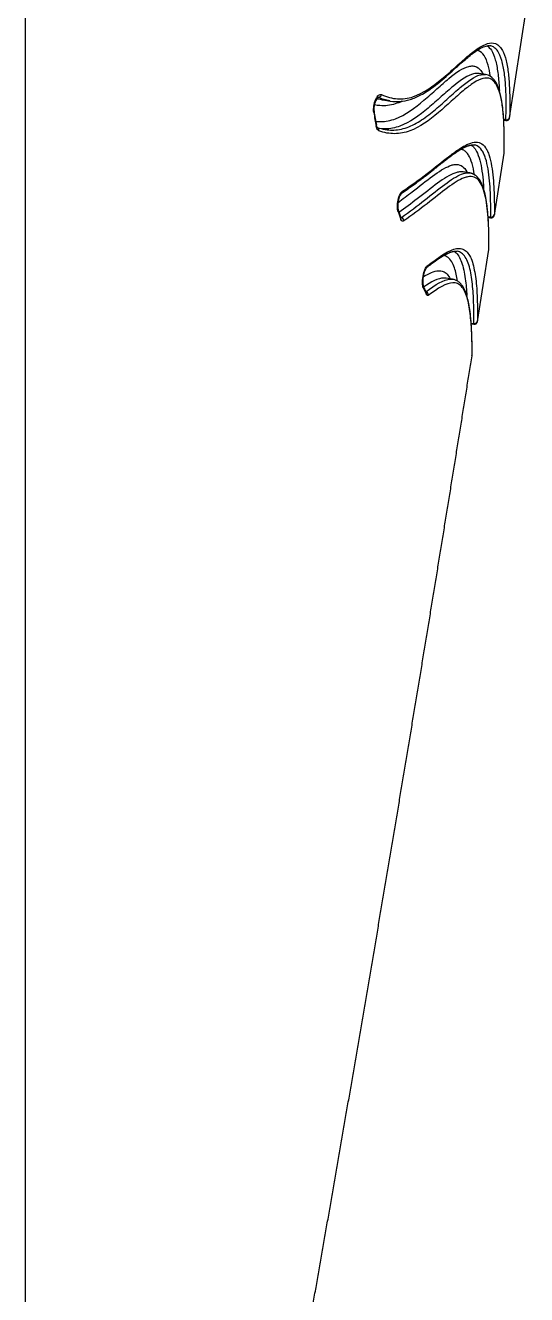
# Model space of a CAD drawing. Header units: millimetres. Extents: x 976 to 9349, y -1578 to 2211.
# Drawn here: x 6020.445 to 6020.914, y 640.484 to 641.673 of the extents above; entities that cross this region are included whole.
import ezdxf

# ---------------------------------------------------------------- set-up
doc = ezdxf.new("R2010")
doc.units = ezdxf.units.MM
doc.layers.add('Wbudowane', color=175, linetype='Continuous')

# ---------------------------------------------------------------- blocks, each defined once
blk = doc.blocks.new('Z$W@#14502')
for p, q in [((7.65, 121.9236), (7.65, 158.9517)), ((8.1032, 123.9477), (8.1192, 124.0508)), ((8.0807, 123.9883), (8.0747, 123.9893)), ((8.0747, 123.9893), (8.0747, 123.9893)), ((7.9802, 123.967), (7.9799, 123.9671)), ((7.985, 123.9646), (7.9914, 123.9635)), ((8.0998, 123.9458), (8.0978, 123.9461)), ((8.0978, 123.9455), (8.0998, 123.9452)), ((8.089, 123.8566), (8.0981, 123.9148)), ((8.0981, 123.9151), (8.0982, 123.9157)), ((8.066, 123.8961), (8.0599, 123.8971)), ((8.0599, 123.8971), (8.0599, 123.8971)), ((8.0013, 123.8546), (8.002, 123.8545)), ((8.0831, 123.8552), (8.0855, 123.8548)), ((8.0832, 123.8544), (8.0855, 123.8541)), ((8.0732, 123.757), (8.0839, 123.8244)), ((8.0839, 123.8247), (8.084, 123.8256)), ((8.0499, 123.7965), (8.0439, 123.7975)), ((8.0673, 123.7555), (8.0698, 123.7552)), ((8.0674, 123.7549), (8.0698, 123.7545)), ((8.0681, 123.7251), (8.0682, 123.7261))]:
    blk.add_line(p, q)
for centre, radius, start, end in [((7.9931, 123.9564), 0.0169, 140.6348, 189.0566), ((8.2931, 124.0011), 0.3206, 188.6597, 191.0428), ((8.2876, 124.0009), 0.3148, 188.6096, 191.0139), ((8.1003, 123.9488), 0.003, 260.6383, 350.9501), ((8.1003, 123.9481), 0.003, 260.5909, 347.4746), ((8.1003, 123.9481), 0.003, 260.6096, 347.5912), ((8.0861, 123.9463), 0.0137, 355.3133, 357.9094), ((8.0916, 123.9486), 0.0116, 355.2983, 358.3188), ((8.1003, 123.9481), 0.003, 347.4746, 351.136), ((7.9943, 123.9806), 0.0444, 250.287, 260.1265), ((8.088, 123.9156), 0.0101, 355.3869, 358.4613), ((8.0199, 123.8654), 0.0214, 147.2648, 191.0359), ((8.12, 123.9002), 0.1277, 198.3808, 201.8725), ((8.1156, 123.9), 0.123, 198.3042, 201.843), ((8.086, 123.8578), 0.00299, 260.4911, 351.0024), ((8.086, 123.857), 0.003, 260.6582, 345.1808), ((8.086, 123.857), 0.003, 260.6783, 345.2212), ((8.065, 123.8553), 0.0206, 356.4731, 358.6035), ((8.086, 123.857), 0.003, 345.1808, 351.0575), ((8.0755, 123.8575), 0.0135, 355.8378, 359.0482), ((8.0692, 123.8254), 0.0148, 356.0792, 359.3442), ((8.0492, 123.7945), 0.0272, 152.2962, 188.7943), ((8.144, 123.8447), 0.1333, 204.0923, 207.1598), ((8.1469, 123.8444), 0.1364, 204.152, 207.2191), ((8.0703, 123.7581), 0.00299, 260.5421, 350.9494), ((8.0703, 123.7574), 0.003, 260.7514, 345.0682), ((8.0703, 123.7574), 0.003, 260.746, 345.1177), ((8.0555, 123.7555), 0.0143, 356.0364, 358.865), ((8.061, 123.7579), 0.0123, 355.6297, 358.8946), ((8.0703, 123.7574), 0.003, 345.0682, 350.9682), ((8.0512, 123.7259), 0.0169, 356.266, 359.3313), ((8.0651, 123.7252), 0.003, 355.294, 358.4199)]:
    blk.add_arc(centre, radius, start, end)
for centre, major_axis, ratio, start_param, end_param in [((7.9807, 123.97), (0.00122, 0.00274), 0.915056, 3.421434, 4.942918), ((7.9734, 123.9533), (-0.00297, -0.00045), 0.584909, 2.625308, 3.14199), ((7.9757, 123.9402), (-0.00294, -0.00057), 0.637243, 2.605652, 3.142122), ((7.9782, 123.936), (-0.00101, -0.00283), 0.919342, 1.730908, 3.067651), ((8.0002, 123.8795), (-0.00167, 0.00249), 0.898978, 3.141487, 4.009348), ((7.996, 123.8604), (-0.00285, -0.00095), 0.795205, 2.55297, 3.141717), ((7.9987, 123.8531), (-0.00278, -0.00112), 0.831192, 2.507532, 3.142246), ((8.0016, 123.8517), (-0.00172, 0.00246), 0.902087, 3.988268, 5.460122), ((8.0233, 123.8095), (-0.00183, 0.00237), 0.928978, 3.141912, 3.928094), ((8.0196, 123.7891), (-0.00274, -0.00123), 0.89663, 2.504598, 3.141086), ((8.0244, 123.782), (0.00179, -0.00241), 0.938014, 0.800864, 2.270663), ((8.0227, 123.7825), (-0.00267, -0.00137), 0.915733, 2.460052, 3.141653)]:
    blk.add_ellipse(centre, major_axis=major_axis, ratio=ratio, start_param=start_param, end_param=end_param)
for points, knots in [([(7.9834, 123.9695), (7.9883, 123.9673), (7.9933, 123.9659), (8.0007, 123.9654), (8.0031, 123.9655), (8.008, 123.9662), (8.0104, 123.9667), (8.0223, 123.9707), (8.0314, 123.9772), (8.0442, 123.9878), (8.0484, 123.9915), (8.0563, 123.9986), (8.0601, 124.0021), (8.0673, 124.0082), (8.0707, 124.0108), (8.077, 124.015), (8.08, 124.0165), (8.0853, 124.0181), (8.0878, 124.0181), (8.091, 124.017), (8.092, 124.0164), (8.0939, 124.0149), (8.0947, 124.0139), (8.0971, 124.0105), (8.0984, 124.0075), (8.1004, 124.0005), (8.1012, 123.9964), (8.1023, 123.9878), (8.1027, 123.9832), (8.1033, 123.974), (8.1034, 123.9695), (8.1035, 123.9612), (8.1035, 123.9574), (8.1034, 123.9515), (8.1033, 123.9493), (8.1033, 123.9483)], [0, 0, 0, 0, 0.0625, 0.0625, 0.09375, 0.09375, 0.125, 0.125, 0.25, 0.25, 0.3125, 0.3125, 0.375, 0.375, 0.4375, 0.4375, 0.5, 0.5, 0.5625, 0.5625, 0.59375, 0.59375, 0.625, 0.625, 0.6875, 0.6875, 0.75, 0.75, 0.8125, 0.8125, 0.875, 0.875, 0.9375, 0.9375, 1, 1, 1, 1]), ([(7.9917, 123.9635), (7.995, 123.9629), (8.0007, 123.9627), (8.0107, 123.9646), (8.021, 123.9693), (8.0339, 123.9778), (8.0475, 123.9897), (8.0599, 124.001), (8.0693, 124.0087), (8.0761, 124.0132), (8.0815, 124.0153), (8.0838, 124.0155), (8.085, 124.0153)], [0, 0, 0, 0, 0.073451, 0.149976, 0.235698, 0.341054, 0.494709, 0.635335, 0.741117, 0.832197, 0.91597, 1, 1, 1, 1]), ([(8.082, 124.0152), (8.0836, 124.0143), (8.085, 124.0129), (8.0877, 124.0087), (8.0889, 124.0057), (8.0909, 123.9986), (8.0917, 123.9945), (8.0928, 123.9858), (8.0932, 123.9811), (8.0936, 123.9756), (8.0936, 123.9745), (8.0937, 123.9735)], [0, 0, 0, 0, 0.199088, 0.199088, 0.447824, 0.447824, 0.696561, 0.696561, 0.945298, 0.945298, 1, 1, 1, 1]), ([(8.0998, 123.9458), (8.0999, 123.9468), (8.0999, 123.949), (8.1, 123.9549), (8.1001, 123.9586), (8.1, 123.9669), (8.0999, 123.9714), (8.0994, 123.9806), (8.099, 123.9852), (8.0978, 123.9938), (8.097, 123.9979), (8.095, 124.005), (8.0937, 124.008), (8.0914, 124.0114), (8.0905, 124.0124), (8.0886, 124.0139), (8.0876, 124.0145), (8.086, 124.0151), (8.0855, 124.0152), (8.085, 124.0153)], [0, 0, 0, 0, 0.1383492, 0.1383492, 0.2766985, 0.2766985, 0.4150477, 0.4150477, 0.5533969, 0.5533969, 0.6917462, 0.6917462, 0.8300954, 0.8300954, 0.89927, 0.89927, 0.9684446, 0.9684446, 1, 1, 1, 1]), ([(8.0853, 123.9866), (8.0847, 123.9903), (8.0841, 123.9939), (8.0822, 124.0006), (8.081, 124.0037), (8.0779, 124.0084), (8.0761, 124.01), (8.0736, 124.0109), (8.0733, 124.011), (8.073, 124.0111)], [0, 0, 0, 0, 0.289134, 0.289134, 0.621286, 0.621286, 0.953438, 0.953438, 1, 1, 1, 1]), ([(7.978, 123.9445), (7.9795, 123.9443), (7.981, 123.9442), (7.9872, 123.9442), (7.9919, 123.9452), (8.0057, 123.9504), (8.0147, 123.9571), (8.0273, 123.9677), (8.0314, 123.9714), (8.0392, 123.9784), (8.0429, 123.9817), (8.0534, 123.9904), (8.0597, 123.9947), (8.0663, 123.9962), (8.0676, 123.9964), (8.0694, 123.9963), (8.07, 123.9962), (8.0711, 123.9959), (8.0717, 123.9957), (8.0743, 123.9945), (8.076, 123.9928), (8.0778, 123.9898), (8.0781, 123.9893), (8.0784, 123.9887)], [0, 0, 0, 0, 0.033357, 0.033357, 0.13831, 0.13831, 0.348214, 0.348214, 0.453167, 0.453167, 0.558119, 0.558119, 0.768024, 0.768024, 0.8205, 0.8205, 0.846738, 0.846738, 0.872976, 0.872976, 0.977929, 0.977929, 1, 1, 1, 1]), ([(8.0981, 123.9153), (8.0982, 123.9163), (8.0982, 123.9183), (8.0983, 123.9239), (8.0983, 123.9275), (8.0982, 123.9356), (8.0981, 123.94), (8.0976, 123.949), (8.0972, 123.9536), (8.0961, 123.9623), (8.0954, 123.9664), (8.0934, 123.9736), (8.0922, 123.9767), (8.09, 123.9804), (8.0892, 123.9814), (8.0874, 123.9831), (8.0864, 123.9838), (8.0833, 123.9852), (8.0809, 123.9853), (8.0757, 123.984), (8.0729, 123.9826), (8.0667, 123.9787), (8.0634, 123.9761), (8.0563, 123.9702), (8.0526, 123.9668), (8.0448, 123.9598), (8.0408, 123.9562), (8.0282, 123.9456), (8.0193, 123.939), (8.0053, 123.9338), (8.0005, 123.9329), (7.9932, 123.9329), (7.9908, 123.9331), (7.9859, 123.934), (7.9834, 123.9347), (7.9809, 123.9356)], [0, 0, 0, 0, 0.0625, 0.0625, 0.125, 0.125, 0.1875, 0.1875, 0.25, 0.25, 0.3125, 0.3125, 0.375, 0.375, 0.40625, 0.40625, 0.4375, 0.4375, 0.5, 0.5, 0.5625, 0.5625, 0.625, 0.625, 0.6875, 0.6875, 0.75, 0.75, 0.875, 0.875, 0.9375, 0.9375, 0.96875, 0.96875, 1, 1, 1, 1]), ([(8.0747, 123.9893), (8.0743, 123.9894), (8.0739, 123.9894), (8.0723, 123.9895), (8.071, 123.9894), (8.0642, 123.9878), (8.0578, 123.9834), (8.0471, 123.9745), (8.0433, 123.9712), (8.0354, 123.9642), (8.0313, 123.9605), (8.0187, 123.9499), (8.0097, 123.9434), (7.996, 123.9383), (7.9914, 123.9374), (7.9857, 123.9374), (7.9848, 123.9374), (7.9838, 123.9375)], [0, 0, 0, 0, 0.019239, 0.019239, 0.082823, 0.082823, 0.337156, 0.337156, 0.464322, 0.464322, 0.591489, 0.591489, 0.845822, 0.845822, 0.972989, 0.972989, 1, 1, 1, 1]), ([(7.9872, 123.9368), (7.9892, 123.9365), (7.9912, 123.9363), (7.9979, 123.9363), (8.0026, 123.9371), (8.0119, 123.9404), (8.0165, 123.9429), (8.0254, 123.9487), (8.0297, 123.9521), (8.0381, 123.9592), (8.0422, 123.9628), (8.0499, 123.9699), (8.0536, 123.9732), (8.0642, 123.9822), (8.0704, 123.9866), (8.077, 123.9883), (8.0783, 123.9885), (8.0799, 123.9884), (8.0803, 123.9884), (8.0807, 123.9883)], [0, 0, 0, 0, 0.050906, 0.050906, 0.174507, 0.174507, 0.298108, 0.298108, 0.421709, 0.421709, 0.54531, 0.54531, 0.668911, 0.668911, 0.916113, 0.916113, 0.977914, 0.977914, 1, 1, 1, 1]), ([(8.0982, 123.9157), (8.0982, 123.9164), (8.0982, 123.9183), (8.0983, 123.9242), (8.0983, 123.9343), (8.0978, 123.949), (8.0962, 123.9641), (8.0934, 123.9752), (8.0901, 123.9823), (8.0858, 123.9867), (8.0826, 123.988), (8.0807, 123.9883)], [0, 0, 0, 0, 0.083416, 0.173918, 0.28242, 0.445455, 0.61007, 0.730171, 0.833025, 0.921721, 1, 1, 1, 1]), ([(7.9761, 123.9529), (7.9759, 123.9547), (7.9759, 123.9568), (7.9764, 123.9602), (7.9766, 123.9612), (7.9772, 123.9633), (7.9776, 123.9643), (7.9784, 123.966), (7.9788, 123.9668), (7.9797, 123.968), (7.9802, 123.9686), (7.9811, 123.9693), (7.9816, 123.9695), (7.9825, 123.9697), (7.983, 123.9697), (7.9834, 123.9695)], [0, 0, 0, 0, 0.25, 0.25, 0.375, 0.375, 0.5, 0.5, 0.625, 0.625, 0.75, 0.75, 0.875, 0.875, 1, 1, 1, 1]), ([(8.0027, 123.9633), (8.0006, 123.9623), (7.9984, 123.9615), (7.9915, 123.9594), (7.9867, 123.9588), (7.9801, 123.9593), (7.9784, 123.9596), (7.9766, 123.9599)], [0, 0, 0, 0, 0.251958, 0.251958, 0.80687, 0.80687, 1, 1, 1, 1]), ([(7.9789, 123.966), (7.9796, 123.9658), (7.9803, 123.9656), (7.9823, 123.9651), (7.9837, 123.9648), (7.985, 123.9646)], [0, 0, 0, 0, 0.328572, 0.328572, 1, 1, 1, 1]), ([(7.9794, 123.9388), (7.9794, 123.9388), (7.9794, 123.9388), (7.9794, 123.9388), (7.9794, 123.9388), (7.9794, 123.9388), (7.9793, 123.9389), (7.9793, 123.939), (7.9792, 123.939), (7.9792, 123.9391), (7.9791, 123.9393), (7.9791, 123.9394), (7.979, 123.9395), (7.9789, 123.9397), (7.9789, 123.9399), (7.9788, 123.9401), (7.9788, 123.9403), (7.9787, 123.9406), (7.9787, 123.9407), (7.9787, 123.9408)], [0, 0, 0, 0, 0.016062, 0.079391, 0.141319, 0.20244, 0.263184, 0.323725, 0.385621, 0.444716, 0.504735, 0.565643, 0.62741, 0.689976, 0.753263, 0.817178, 0.881619, 0.946481, 1, 1, 1, 1]), ([(8.0019, 123.8771), (8.0022, 123.8772), (8.003, 123.8778), (8.0046, 123.8789), (8.0065, 123.8801), (8.0083, 123.8814), (8.0102, 123.8827), (8.012, 123.884), (8.0139, 123.8854), (8.0157, 123.8867), (8.0174, 123.888), (8.0192, 123.8893), (8.0209, 123.8906), (8.0226, 123.8919), (8.0243, 123.8932), (8.026, 123.8944), (8.0276, 123.8957), (8.0292, 123.8969), (8.0307, 123.8981), (8.0322, 123.8993), (8.0337, 123.9005), (8.0351, 123.9016), (8.0364, 123.9027), (8.0377, 123.9037), (8.039, 123.9047), (8.0402, 123.9056), (8.0413, 123.9065), (8.0425, 123.9074), (8.0436, 123.9082), (8.0446, 123.9091), (8.0456, 123.9098), (8.0466, 123.9106), (8.0476, 123.9113), (8.0485, 123.912), (8.0494, 123.9127), (8.0503, 123.9133), (8.0511, 123.9139), (8.052, 123.9145), (8.0528, 123.9151), (8.0535, 123.9156), (8.0543, 123.9161), (8.055, 123.9166), (8.0557, 123.9171), (8.0564, 123.9175), (8.0571, 123.9179), (8.0577, 123.9183), (8.0584, 123.9187), (8.059, 123.919), (8.0596, 123.9194), (8.0602, 123.9197), (8.0608, 123.92), (8.0613, 123.9203), (8.0618, 123.9205), (8.0624, 123.9208), (8.0629, 123.921), (8.0634, 123.9212), (8.0639, 123.9214), (8.0643, 123.9215), (8.0648, 123.9217), (8.0652, 123.9218), (8.0657, 123.922), (8.0661, 123.9221), (8.0665, 123.9222), (8.0669, 123.9223), (8.0673, 123.9223), (8.0677, 123.9224), (8.068, 123.9224), (8.0684, 123.9224), (8.0688, 123.9225), (8.0691, 123.9225), (8.0694, 123.9224), (8.0698, 123.9224), (8.07, 123.9224), (8.0701, 123.9224), (8.0702, 123.9224)], [0, 0, 0, 0, 0.008235, 0.028989, 0.04981, 0.070691, 0.091626, 0.112609, 0.133773, 0.154584, 0.175421, 0.196223, 0.216947, 0.237552, 0.258001, 0.278261, 0.298306, 0.318114, 0.337671, 0.356964, 0.375989, 0.394498, 0.412332, 0.429655, 0.446496, 0.462886, 0.478856, 0.494434, 0.509648, 0.524522, 0.53908, 0.553341, 0.567327, 0.581052, 0.594534, 0.607787, 0.620824, 0.633656, 0.646295, 0.658391, 0.670415, 0.682246, 0.693894, 0.705369, 0.716682, 0.727841, 0.738855, 0.749731, 0.760479, 0.771103, 0.781327, 0.79168, 0.801934, 0.81209, 0.822152, 0.832126, 0.842016, 0.851827, 0.861564, 0.871235, 0.880847, 0.890408, 0.899927, 0.909416, 0.918902, 0.928508, 0.938152, 0.947849, 0.957618, 0.967482, 0.977464, 0.987588, 0.99788, 1, 1, 1, 1]), ([(8.003, 123.879), (8.0111, 123.8845), (8.0188, 123.89), (8.0332, 123.9011), (8.0399, 123.9066), (8.0493, 123.9137), (8.0523, 123.916), (8.0565, 123.9188), (8.0579, 123.9197), (8.0606, 123.9213), (8.062, 123.922), (8.0658, 123.9239), (8.0681, 123.9246), (8.0724, 123.9251), (8.0744, 123.9249), (8.0779, 123.9232), (8.0794, 123.9218), (8.0814, 123.9188), (8.0821, 123.9177), (8.0832, 123.9152), (8.0837, 123.9139), (8.0861, 123.9066), (8.0872, 123.8991), (8.0886, 123.8839), (8.0889, 123.8762), (8.089, 123.8681), (8.089, 123.8663), (8.089, 123.8648)], [0, 0, 0, 0, 0.1369015, 0.1369015, 0.273803, 0.273803, 0.3422538, 0.3422538, 0.3764791, 0.3764791, 0.4107045, 0.4107045, 0.4791553, 0.4791553, 0.547606, 0.547606, 0.6160568, 0.6160568, 0.6502821, 0.6502821, 0.6845075, 0.6845075, 0.821409, 0.821409, 0.9583105, 0.9583105, 1, 1, 1, 1]), ([(8.0671, 123.9223), (8.0679, 123.9219), (8.0687, 123.9213), (8.0701, 123.9199), (8.0708, 123.919), (8.0728, 123.9159), (8.0738, 123.9134), (8.0766, 123.9045), (8.0777, 123.897), (8.0787, 123.8866), (8.0789, 123.8839), (8.079, 123.8812)], [0, 0, 0, 0, 0.09822, 0.09822, 0.205008, 0.205008, 0.418582, 0.418582, 0.845731, 0.845731, 1, 1, 1, 1]), ([(8.0855, 123.8548), (8.0856, 123.8566), (8.0857, 123.8612), (8.0855, 123.8735), (8.0852, 123.8812), (8.0838, 123.8964), (8.0827, 123.9039), (8.0804, 123.9112), (8.0799, 123.9126), (8.0787, 123.9151), (8.0781, 123.9162), (8.0761, 123.9192), (8.0746, 123.9206), (8.072, 123.9219), (8.0711, 123.9222), (8.0702, 123.9224)], [0, 0, 0, 0, 0.235888, 0.235888, 0.471775, 0.471775, 0.707663, 0.707663, 0.766635, 0.766635, 0.825607, 0.825607, 0.94355, 0.94355, 1, 1, 1, 1]), ([(8.0704, 123.8944), (8.0698, 123.8983), (8.0691, 123.9019), (8.0672, 123.9081), (8.0661, 123.9107), (8.0642, 123.9138), (8.0635, 123.9147), (8.062, 123.9162), (8.0612, 123.9169), (8.0595, 123.9178), (8.0586, 123.9181), (8.0577, 123.9183)], [0, 0, 0, 0, 0.3005998, 0.3005998, 0.5834797, 0.5834797, 0.7249197, 0.7249197, 0.8663596, 0.8663596, 1, 1, 1, 1]), ([(7.9987, 123.8683), (8.0033, 123.8717), (8.0077, 123.8751), (8.0189, 123.8837), (8.0253, 123.8889), (8.037, 123.8975), (8.0424, 123.901), (8.0483, 123.9032), (8.0494, 123.9036), (8.0516, 123.904), (8.0527, 123.9041), (8.0557, 123.904), (8.0575, 123.9034), (8.0607, 123.9011), (8.0621, 123.8995), (8.0634, 123.8971), (8.0636, 123.8968), (8.0637, 123.8965)], [0, 0, 0, 0, 0.149308, 0.149308, 0.387688, 0.387688, 0.626067, 0.626067, 0.685662, 0.685662, 0.745257, 0.745257, 0.864447, 0.864447, 0.983637, 0.983637, 1, 1, 1, 1]), ([(8.0599, 123.8971), (8.0595, 123.8971), (8.0591, 123.8972), (8.0577, 123.8973), (8.0566, 123.8972), (8.0544, 123.8968), (8.0532, 123.8964), (8.0472, 123.8942), (8.0418, 123.8908), (8.03, 123.8822), (8.0236, 123.8771), (8.0113, 123.8676), (8.0056, 123.8633), (7.9997, 123.8591)], [0, 0, 0, 0, 0.0301393, 0.0301393, 0.1038347, 0.1038347, 0.1775302, 0.1775302, 0.472312, 0.472312, 0.7670938, 0.7670938, 1, 1, 1, 1]), ([(8.002, 123.8545), (8.0097, 123.8598), (8.0169, 123.8653), (8.0305, 123.876), (8.0368, 123.8811), (8.0484, 123.8898), (8.0537, 123.8932), (8.0595, 123.8954), (8.0606, 123.8958), (8.0628, 123.8962), (8.0638, 123.8962), (8.0652, 123.8962), (8.0656, 123.8961), (8.066, 123.8961)], [0, 0, 0, 0, 0.27784, 0.27784, 0.555681, 0.555681, 0.833521, 0.833521, 0.902981, 0.902981, 0.972441, 0.972441, 1, 1, 1, 1]), ([(8.084, 123.8256), (8.084, 123.8257), (8.084, 123.8258), (8.084, 123.826), (8.084, 123.8262), (8.084, 123.8265), (8.084, 123.8268), (8.084, 123.8271), (8.084, 123.8274), (8.084, 123.8277), (8.084, 123.8281), (8.084, 123.8285), (8.084, 123.8289), (8.084, 123.8293), (8.084, 123.8297), (8.084, 123.8302), (8.084, 123.8306), (8.084, 123.8311), (8.084, 123.8317), (8.084, 123.8322), (8.084, 123.8328), (8.084, 123.8334), (8.084, 123.834), (8.084, 123.8346), (8.084, 123.8353), (8.0839, 123.836), (8.0839, 123.8367), (8.0839, 123.8374), (8.0839, 123.8382), (8.0839, 123.839), (8.0839, 123.8398), (8.0838, 123.8407), (8.0838, 123.8416), (8.0838, 123.8426), (8.0838, 123.8436), (8.0837, 123.8446), (8.0837, 123.8457), (8.0836, 123.8469), (8.0836, 123.8481), (8.0835, 123.8493), (8.0834, 123.8507), (8.0834, 123.8521), (8.0833, 123.8536), (8.0831, 123.8553), (8.083, 123.857), (8.0829, 123.8589), (8.0827, 123.8607), (8.0825, 123.8624), (8.0823, 123.864), (8.0822, 123.8655), (8.082, 123.8669), (8.0818, 123.8683), (8.0816, 123.8696), (8.0814, 123.8709), (8.0812, 123.8722), (8.0809, 123.8733), (8.0807, 123.8744), (8.0805, 123.8755), (8.0803, 123.8765), (8.0801, 123.8775), (8.0798, 123.8784), (8.0796, 123.8793), (8.0793, 123.8802), (8.0791, 123.881), (8.0788, 123.8818), (8.0786, 123.8826), (8.0783, 123.8834), (8.078, 123.8841), (8.0777, 123.8848), (8.0775, 123.8855), (8.0772, 123.8861), (8.0769, 123.8867), (8.0766, 123.8874), (8.0762, 123.8879), (8.0759, 123.8885), (8.0756, 123.889), (8.0753, 123.8896), (8.0749, 123.8901), (8.0746, 123.8905), (8.0742, 123.891), (8.0739, 123.8914), (8.0735, 123.8918), (8.0731, 123.8922), (8.0728, 123.8926), (8.0724, 123.893), (8.072, 123.8933), (8.0716, 123.8936), (8.0712, 123.8939), (8.0708, 123.8942), (8.0704, 123.8944), (8.07, 123.8947), (8.0696, 123.8949), (8.0691, 123.8951), (8.0687, 123.8953), (8.0683, 123.8955), (8.0678, 123.8956), (8.0674, 123.8958), (8.0669, 123.8959), (8.0665, 123.896), (8.0661, 123.8961), (8.066, 123.8961), (8.066, 123.8961)], [0, 0, 0, 0, 0.007661, 0.015841, 0.023971, 0.03207, 0.040146, 0.048205, 0.05625, 0.064657, 0.072845, 0.081084, 0.089378, 0.097732, 0.106149, 0.114634, 0.123191, 0.131824, 0.140537, 0.149335, 0.158223, 0.167206, 0.176289, 0.18548, 0.19475, 0.204172, 0.213757, 0.223515, 0.23346, 0.243606, 0.253969, 0.26457, 0.275428, 0.286569, 0.298022, 0.309883, 0.321929, 0.334414, 0.347389, 0.360926, 0.375113, 0.390055, 0.405881, 0.422733, 0.440726, 0.459845, 0.479719, 0.497199, 0.513585, 0.529039, 0.543514, 0.557284, 0.571867, 0.585754, 0.599028, 0.61178, 0.624081, 0.635986, 0.647541, 0.658727, 0.669725, 0.680513, 0.691105, 0.701515, 0.711754, 0.721831, 0.731756, 0.741534, 0.751172, 0.760674, 0.770042, 0.779234, 0.788356, 0.797383, 0.80631, 0.815133, 0.823849, 0.832454, 0.840943, 0.849315, 0.857566, 0.865695, 0.873701, 0.881586, 0.889352, 0.897014, 0.904609, 0.912134, 0.919595, 0.926999, 0.934353, 0.941666, 0.948946, 0.956202, 0.963444, 0.97068, 0.977918, 0.985167, 0.992434, 0.999731, 1, 1, 1, 1]), ([(8.0839, 123.8252), (8.084, 123.827), (8.084, 123.8313), (8.0838, 123.843), (8.0835, 123.8502), (8.0823, 123.8648), (8.0813, 123.8721), (8.0788, 123.881), (8.0778, 123.8836), (8.0755, 123.8879), (8.0742, 123.8897), (8.0711, 123.892), (8.0693, 123.8927), (8.0663, 123.8928), (8.0653, 123.8927), (8.0631, 123.8923), (8.062, 123.892), (8.0561, 123.8899), (8.0508, 123.8864), (8.0392, 123.8778), (8.0328, 123.8726), (8.0192, 123.862), (8.012, 123.8566), (8.0044, 123.8512)], [0, 0, 0, 0, 0.125, 0.125, 0.25, 0.25, 0.375, 0.375, 0.4375, 0.4375, 0.5, 0.5, 0.5625, 0.5625, 0.59375, 0.59375, 0.625, 0.625, 0.75, 0.75, 0.875, 0.875, 1, 1, 1, 1]), ([(7.9988, 123.8599), (7.9984, 123.8611), (7.9982, 123.8628), (7.9982, 123.8666), (7.9985, 123.8687), (7.9994, 123.8728), (8, 123.8746), (8.0011, 123.8768), (8.0015, 123.8774), (8.0022, 123.8784), (8.0026, 123.8788), (8.003, 123.879)], [0, 0, 0, 0, 0.25, 0.25, 0.5, 0.5, 0.75, 0.75, 0.875, 0.875, 1, 1, 1, 1]), ([(8.0044, 123.8512), (8.0038, 123.8508), (8.0033, 123.8507), (8.0023, 123.8512), (8.0018, 123.8518), (8.0015, 123.8526)], [0, 0, 0, 0, 0.5, 0.5, 1, 1, 1, 1]), ([(8.0261, 123.809), (8.0312, 123.8129), (8.036, 123.8165), (8.0447, 123.8221), (8.0488, 123.8242), (8.0541, 123.8254), (8.0558, 123.8255), (8.0589, 123.8251), (8.0603, 123.8245), (8.0642, 123.8218), (8.0663, 123.8186), (8.0694, 123.81), (8.0705, 123.8047), (8.0721, 123.7933), (8.0726, 123.7872), (8.0731, 123.7758), (8.0732, 123.7704), (8.0733, 123.7621), (8.0733, 123.759), (8.0732, 123.7577)], [0, 0, 0, 0, 0.125, 0.125, 0.25, 0.25, 0.3125, 0.3125, 0.375, 0.375, 0.5, 0.5, 0.625, 0.625, 0.75, 0.75, 0.875, 0.875, 1, 1, 1, 1]), ([(8.0251, 123.8071), (8.0252, 123.8072), (8.0256, 123.8075), (8.0264, 123.8081), (8.0275, 123.809), (8.0286, 123.8098), (8.0296, 123.8105), (8.0306, 123.8113), (8.0315, 123.812), (8.0325, 123.8127), (8.0334, 123.8133), (8.0342, 123.8139), (8.0351, 123.8145), (8.0359, 123.8151), (8.0367, 123.8157), (8.0375, 123.8162), (8.0382, 123.8167), (8.039, 123.8172), (8.0397, 123.8176), (8.0404, 123.8181), (8.0411, 123.8185), (8.0417, 123.8189), (8.0424, 123.8192), (8.043, 123.8196), (8.0436, 123.8199), (8.0442, 123.8202), (8.0448, 123.8205), (8.0453, 123.8208), (8.0459, 123.821), (8.0464, 123.8213), (8.0469, 123.8215), (8.0474, 123.8217), (8.0479, 123.8219), (8.0484, 123.822), (8.0489, 123.8222), (8.0493, 123.8223), (8.0497, 123.8225), (8.0502, 123.8226), (8.0506, 123.8227), (8.051, 123.8227), (8.0514, 123.8228), (8.0518, 123.8228), (8.0521, 123.8229), (8.0525, 123.8229), (8.0528, 123.8229), (8.0532, 123.8229), (8.0535, 123.8229), (8.0539, 123.8229), (8.0541, 123.8228), (8.0542, 123.8228)], [0, 0, 0, 0, 0.004539, 0.03442, 0.063613, 0.092156, 0.120085, 0.147434, 0.174232, 0.20051, 0.226293, 0.251508, 0.276275, 0.300584, 0.324461, 0.347931, 0.371015, 0.393734, 0.416105, 0.438148, 0.459877, 0.481308, 0.502455, 0.523333, 0.543953, 0.56433, 0.584475, 0.6044, 0.624118, 0.643641, 0.662981, 0.682152, 0.701167, 0.720039, 0.738785, 0.75742, 0.775962, 0.794431, 0.812847, 0.831234, 0.849617, 0.868018, 0.886468, 0.905004, 0.923679, 0.942749, 0.96207, 0.98169, 1, 1, 1, 1]), ([(8.0546, 123.7948), (8.0539, 123.7994), (8.0529, 123.8036), (8.0502, 123.8117), (8.0482, 123.815), (8.045, 123.8174), (8.0443, 123.8178), (8.043, 123.8184), (8.0423, 123.8186), (8.0416, 123.8188)], [0, 0, 0, 0, 0.356189, 0.356189, 0.790663, 0.790663, 0.899282, 0.899282, 1, 1, 1, 1]), ([(8.0512, 123.8228), (8.0516, 123.8226), (8.0519, 123.8223), (8.0548, 123.8201), (8.0568, 123.8168), (8.0599, 123.8081), (8.061, 123.8027), (8.0625, 123.7918), (8.063, 123.7864), (8.0633, 123.7812)], [0, 0, 0, 0, 0.047415, 0.047415, 0.375911, 0.375911, 0.704407, 0.704407, 1, 1, 1, 1]), ([(8.0698, 123.7552), (8.0698, 123.7565), (8.0699, 123.7595), (8.0698, 123.7679), (8.0697, 123.7731), (8.0692, 123.7845), (8.0687, 123.7906), (8.0672, 123.802), (8.0661, 123.8073), (8.063, 123.8159), (8.0609, 123.8192), (8.0571, 123.822), (8.0557, 123.8226), (8.0542, 123.8228)], [0, 0, 0, 0, 0.182312, 0.182312, 0.364625, 0.364625, 0.546937, 0.546937, 0.72925, 0.72925, 0.911562, 0.911562, 1, 1, 1, 1]), ([(8.0224, 123.7886), (8.0222, 123.7891), (8.0221, 123.7897), (8.0218, 123.7912), (8.0218, 123.7921), (8.0217, 123.794), (8.0218, 123.7951), (8.022, 123.7973), (8.0222, 123.7984), (8.0228, 123.8018), (8.0234, 123.804), (8.0244, 123.8065), (8.0247, 123.8072), (8.0254, 123.8083), (8.0258, 123.8087), (8.0261, 123.809)], [0, 0, 0, 0, 0.125, 0.125, 0.25, 0.25, 0.375, 0.375, 0.5, 0.5, 0.75, 0.75, 0.875, 0.875, 1, 1, 1, 1]), ([(8.0223, 123.7988), (8.0278, 123.8022), (8.0326, 123.8043), (8.0382, 123.8046), (8.0397, 123.8044), (8.0417, 123.8036), (8.0424, 123.8032), (8.0436, 123.8024), (8.0442, 123.8019), (8.0459, 123.8001), (8.0469, 123.7986), (8.0478, 123.7969)], [0, 0, 0, 0, 0.464879, 0.464879, 0.641965, 0.641965, 0.730508, 0.730508, 0.819051, 0.819051, 1, 1, 1, 1]), ([(8.0439, 123.7975), (8.0432, 123.7976), (8.0424, 123.7977), (8.0364, 123.7975), (8.0301, 123.7942), (8.0228, 123.7892)], [0, 0, 0, 0, 0.127599, 0.127599, 1, 1, 1, 1]), ([(8.0249, 123.7849), (8.0339, 123.7916), (8.0416, 123.7964), (8.0485, 123.7967), (8.0492, 123.7967), (8.0499, 123.7965)], [0, 0, 0, 0, 0.889182, 0.889182, 1, 1, 1, 1]), ([(8.0681, 123.7257), (8.0682, 123.7271), (8.0682, 123.73), (8.0681, 123.7377), (8.068, 123.7426), (8.0675, 123.7532), (8.067, 123.7589), (8.0657, 123.7698), (8.0648, 123.7751), (8.0621, 123.7839), (8.0604, 123.7875), (8.0571, 123.7911), (8.0559, 123.7919), (8.0532, 123.793), (8.0518, 123.7933), (8.0441, 123.793), (8.0363, 123.7882), (8.0272, 123.7815)], [0, 0, 0, 0, 0.125, 0.125, 0.25, 0.25, 0.375, 0.375, 0.5, 0.5, 0.625, 0.625, 0.6875, 0.6875, 0.75, 0.75, 1, 1, 1, 1]), ([(8.0682, 123.7261), (8.0682, 123.7264), (8.0682, 123.7268), (8.0682, 123.7278), (8.0682, 123.7289), (8.0682, 123.7302), (8.0682, 123.7317), (8.0682, 123.7334), (8.0682, 123.7353), (8.0681, 123.7374), (8.0681, 123.7398), (8.068, 123.7425), (8.0679, 123.7456), (8.0677, 123.749), (8.0675, 123.753), (8.0672, 123.7577), (8.0667, 123.7626), (8.0662, 123.7672), (8.0656, 123.7711), (8.065, 123.7745), (8.0643, 123.7774), (8.0636, 123.7802), (8.0628, 123.7828), (8.0619, 123.7852), (8.0609, 123.7873), (8.0599, 123.7891), (8.0589, 123.7907), (8.0578, 123.792), (8.0567, 123.7932), (8.0554, 123.7943), (8.0541, 123.7951), (8.0527, 123.7958), (8.0513, 123.7963), (8.0504, 123.7964), (8.0499, 123.7965)], [0, 0, 0, 0, 0.026779, 0.052738, 0.078689, 0.104848, 0.131378, 0.158484, 0.186565, 0.215793, 0.246391, 0.278652, 0.312929, 0.350201, 0.391569, 0.438937, 0.495868, 0.542117, 0.582495, 0.618955, 0.652588, 0.684083, 0.717534, 0.749433, 0.780064, 0.809445, 0.834736, 0.858793, 0.884312, 0.909066, 0.932967, 0.956255, 0.979285, 1, 1, 1, 1])]:
    blk.add_open_spline(points, degree=3, knots=knots)
for points, degree in [([(7.9912, 123.9636), (7.9875, 123.9642), (7.9839, 123.9654), (7.9802, 123.967)], 3), ([(7.9809, 123.9356), (7.9798, 123.936), (7.9789, 123.9374), (7.9784, 123.9397)], 3), ([(8.089, 123.8648), (8.0891, 123.8612), (8.089, 123.8586), (8.089, 123.8573)], 3), ([(8.0272, 123.7815), (8.0266, 123.781), (8.026, 123.7812), (8.0256, 123.782)], 3), ([(7.8899, 122.6715), (7.9109, 122.7883), (7.9316, 122.9052), (7.952, 123.0222), (7.972, 123.1392), (7.9918, 123.2562), (8.0113, 123.3733), (8.0305, 123.4904), (8.0494, 123.6076), (8.0681, 123.7248)], 9)]:
    blk.add_open_spline(points, degree=degree)

msp = doc.modelspace()

# ---------------------------------------------------------------- block references
at = {"layer": 'Wbudowane'}
msp.add_blockref('Z$W@#14502', (6012.7951, 517.6389), dxfattribs=at)

doc.saveas('drawing.dxf')
